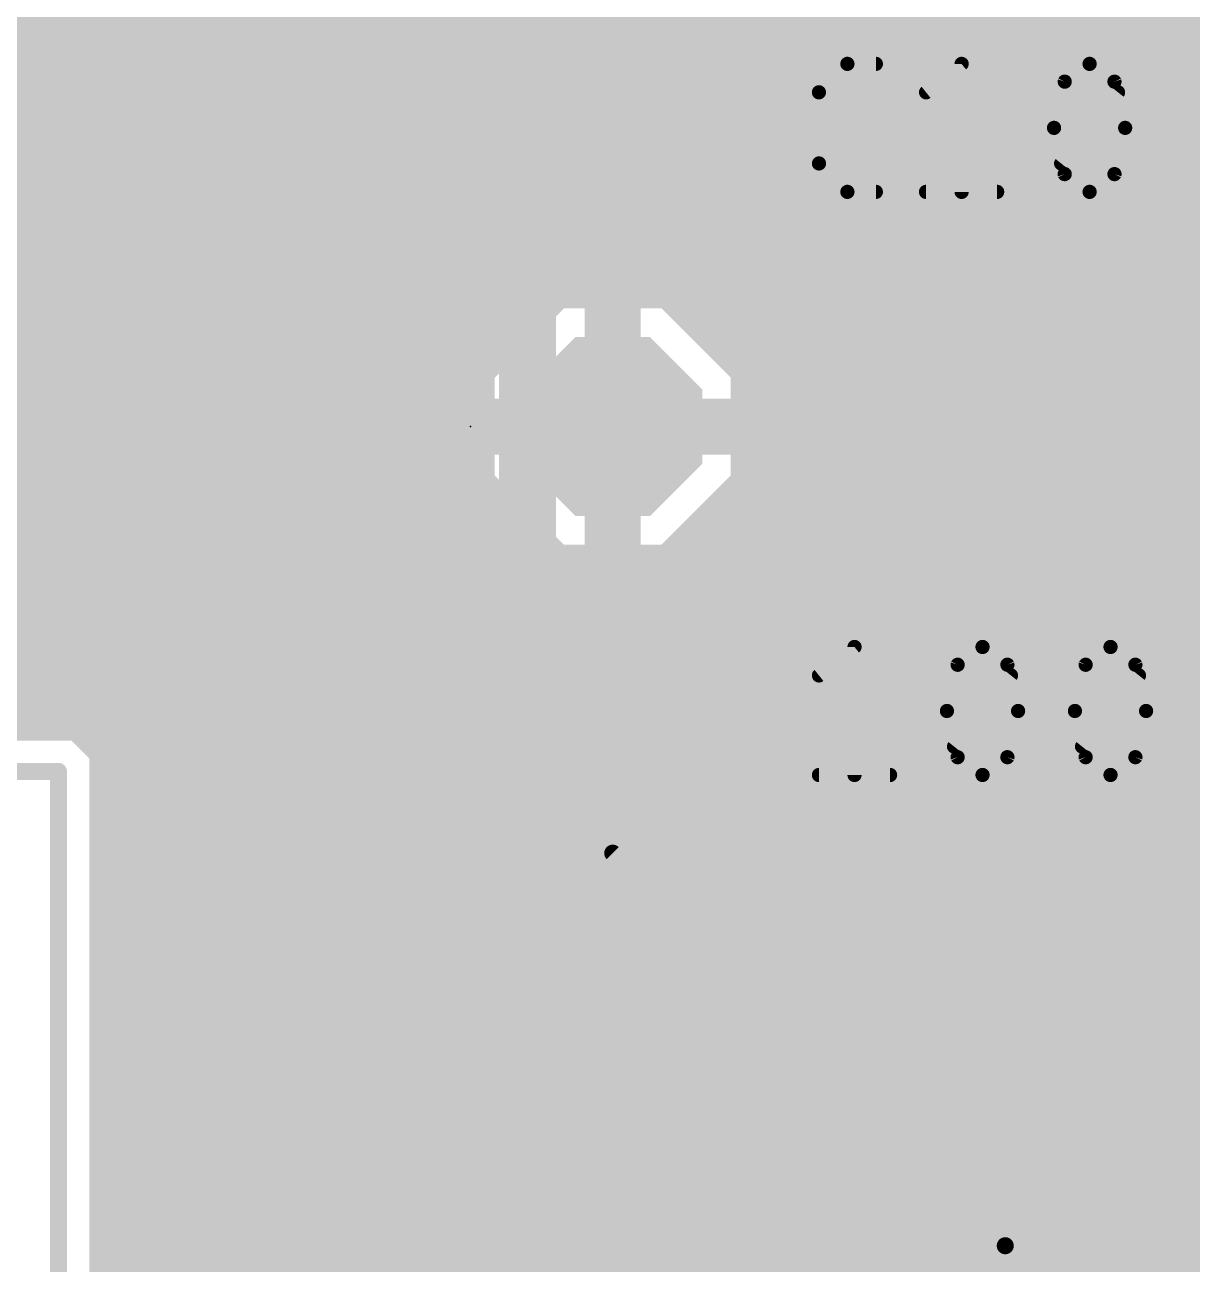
# Model space of a CAD drawing. Extents: x -50 to 50, y 0 to 88.
# Drawn here: x -24.3 to -13.88, y 61.1 to 72.17 of the extents above; entities that cross this region are included whole.
import ezdxf

# ---------------------------------------------------------------- set-up
doc = ezdxf.new("R2010")
doc.units = 0
for name, color, linetype in [('1', 12, 'CONTINUOUS'), ('16', 132, 'CONTINUOUS'), ('17', 110, 'CONTINUOUS'), ('20', 31, 'CONTINUOUS'), ('21', 253, 'CONTINUOUS'), ('23', 53, 'CONTINUOUS'), ('25', 253, 'CONTINUOUS'), ('27', 253, 'CONTINUOUS'), ('51', 253, 'CONTINUOUS')]:
    doc.layers.add(name, color=color, linetype=linetype)

# ---------------------------------------------------------------- blocks, each defined once
blk = doc.blocks.new('RECT')
blk.add_solid([(-0.5, -0.5), (0.5, -0.5), (-0.5, 0.5), (0.5, 0.5)])
blk = doc.blocks.new('ROUNDP')
at = {"const_width": 0.5}
blk.add_lwpolyline([(0, -0.25, 1), (0, 0.25, 1), (0, -0.25)], format="xyb", dxfattribs=at)
blk = doc.blocks.new('OCTAGONP')
at = {"const_width": 0.5}
blk.add_lwpolyline([(-0.25, -0.1036), (-0.25, 0.1036), (-0.1036, 0.25), (0.1036, 0.25), (0.25, 0.1036), (0.25, -0.1036), (0.1036, -0.25), (-0.1036, -0.25), (-0.25, -0.1036), (-0.25, 0.1036)], dxfattribs=at)

msp = doc.modelspace()

# ---------------------------------------------------------------- linework, layer by layer
at = {"layer": '1'}
for points, const_width in [([(-21.59, 78.74), (-21.59, 68.58)], 2), ([(-22.9924, 79.019), (-22.9924, 61.951)], 0.5), ([(-20.1876, 69.2867), (-20.1876, 77.3376)], 0.5), ([(-49.4738, 72), (-22.9924, 72)], 0.5), ([(-20.1876, 72), (-10.6894, 72)], 0.5), ([(-49.4738, 71.5), (-22.9924, 71.5)], 0.5), ([(-20.1876, 71.5), (-10.6894, 71.5)], 0.5), ([(-49.4738, 71), (-22.9924, 71)], 0.5), ([(-20.1876, 71), (-10.6894, 71)], 0.5), ([(-49.4738, 70.5), (-22.9924, 70.5)], 0.5), ([(-20.1876, 70.5), (-10.6894, 70.5)], 0.5), ([(-49.4738, 70), (-22.9924, 70)], 0.5), ([(-20.1876, 70), (-10.6894, 70)], 0.5), ([(-19.5902, 69.8841), (-20.1876, 69.2867)], 0.5), ([(-19.05, 69.8841), (-19.5902, 69.8841)], 0.5), ([(-18.5098, 69.8841), (-19.05, 69.8841)], 0.5), ([(-19.05, 69.8841), (-19.05, 68.58)], 0.5), ([(-19.05, 68.58), (-19.05, 69.8841)], 0.5), ([(-17.7459, 69.1202), (-18.5098, 69.8841)], 0.5), ([(-49.4738, 69.5), (-22.9924, 69.5)], 0.5), ([(-20.1876, 69.5), (-19.9743, 69.5)], 0.5), ([(-19.05, 69.5), (-19.05, 69.5)], 0.5), ([(-18.1257, 69.5), (-10.6894, 69.5)], 0.5), ([(-21.59, 68.58), (-21.59, 62.23)], 2), ([(-17.7459, 68.58), (-17.7459, 69.1202)], 0.5), ([(-49.4738, 69), (-22.9924, 69)], 0.5), ([(-19.05, 69), (-19.05, 69)], 0.5), ([(-17.7459, 69), (-10.6894, 69)], 0.5), ([(-49.4738, 68.5), (-22.9924, 68.5)], 0.5), ([(-19.05, 67.2759), (-19.05, 68.58)], 0.5), ([(-19.05, 68.58), (-19.05, 68.58)], 0.5), ([(-19.05, 68.58), (-19.05, 67.2759)], 0.5), ([(-17.7459, 68.58), (-19.05, 68.58)], 0.5), ([(-19.05, 68.58), (-19.05, 68.58)], 0.5), ([(-19.05, 68.58), (-17.7459, 68.58)], 0.5), ([(-19.05, 68.58), (-19.05, 68.58)], 0.5), ([(-19.05, 68.5), (-19.05, 68.5)], 0.5), ([(-17.7459, 68.0398), (-17.7459, 68.58)], 0.5), ([(-17.7459, 68.5), (-10.6894, 68.5)], 0.5), ([(-18.5098, 67.2759), (-17.7459, 68.0398)], 0.5), ([(-49.4738, 68), (-22.9924, 68)], 0.5), ([(-19.05, 68), (-19.05, 68)], 0.5), ([(-17.7857, 68), (-10.6894, 68)], 0.5), ([(-20.1876, 62.8109), (-20.1876, 67.8733)], 0.5), ([(-20.1876, 67.8733), (-19.5902, 67.2759)], 0.5), ([(-49.4738, 67.5), (-22.9924, 67.5)], 0.5), ([(-20.1876, 67.5), (-19.8143, 67.5)], 0.5), ([(-19.05, 67.5), (-19.05, 67.5)], 0.5), ([(-18.2857, 67.5), (-10.6894, 67.5)], 0.5), ([(-19.5902, 67.2759), (-19.05, 67.2759)], 0.5), ([(-19.05, 67.2759), (-18.5098, 67.2759)], 0.5), ([(-49.4738, 67), (-22.9924, 67)], 0.5), ([(-20.1876, 67), (-10.6894, 67)], 0.5), ([(-49.4738, 66.5), (-22.9924, 66.5)], 0.5), ([(-20.1876, 66.5), (-10.6894, 66.5)], 0.5), ([(-23.782, 66.0262), (-49.4738, 66.0262)], 0.5), ([(-23.4738, 65.718), (-23.782, 66.0262)], 0.5), ([(-23.7558, 66), (-22.9924, 66)], 0.5), ([(-20.1876, 66), (-10.6894, 66)], 0.5), ([(-23.4738, 20.282), (-23.4738, 65.718)], 0.5), ([(-23.4738, 65.5), (-22.9924, 65.5)], 0.5), ([(-20.1876, 65.5), (-10.9164, 65.5)], 0.5), ([(-23.4738, 65), (-22.9924, 65)], 0.5), ([(-20.1876, 65), (-10.8173, 65)], 0.5), ([(-13.4944, 64.6889), (-17.78, 60.4033)], 0.5), ([(-23.4738, 64.5), (-22.9924, 64.5)], 0.5), ([(-20.1876, 64.5), (-13.6833, 64.5)], 0.5), ([(-12.7, 63.5), (-17.78, 58.42)], 2), ([(-23.4738, 64), (-22.9924, 64)], 0.5), ([(-20.1876, 64), (-14.1833, 64)], 0.5), ([(-23.4738, 63.5), (-22.9924, 63.5)], 0.5), ([(-20.1876, 63.5), (-14.6833, 63.5)], 0.5), ([(-23.4738, 63), (-22.9924, 63)], 0.5), ([(-21.59, 62.23), (-17.78, 58.42)], 2), ([(-20.1876, 63), (-15.1833, 63)], 0.5), ([(-17.78, 60.4033), (-20.1876, 62.8109)], 0.5), ([(-23.4738, 62.5), (-22.9924, 62.5)], 0.5), ([(-19.8767, 62.5), (-15.6833, 62.5)], 0.5), ([(-23.4738, 62), (-22.9924, 62)], 0.5), ([(-19.3767, 62), (-16.1833, 62)], 0.5), ([(-22.9924, 61.951), (-22.7789, 61.4356)], 0.5), ([(-23.4738, 61.5), (-22.8056, 61.5)], 0.5), ([(-22.7789, 61.4356), (-19.4524, 58.1091)], 0.5), ([(-18.8767, 61.5), (-16.6833, 61.5)], 0.5), ([(-23.4738, 61), (-22.3433, 61)], 0.5), ([(-18.3767, 61), (-17.1833, 61)], 0.5)]:
    msp.add_lwpolyline(points, dxfattribs=dict(at, const_width=const_width))
for points, const_width in [([(-22.9924, 71.875, 1), (-22.9924, 72.125)], 0.25), ([(-20.1876, 72.125, 1), (-20.1876, 71.875)], 0.25), ([(-22.9924, 71.375, 1), (-22.9924, 71.625)], 0.25), ([(-20.1876, 71.625, 1), (-20.1876, 71.375)], 0.25), ([(-22.9924, 70.875, 1), (-22.9924, 71.125)], 0.25), ([(-20.1876, 71.125, 1), (-20.1876, 70.875)], 0.25), ([(-22.9924, 70.375, 1), (-22.9924, 70.625)], 0.25), ([(-20.1876, 70.625, 1), (-20.1876, 70.375)], 0.25), ([(-22.9924, 69.875, 1), (-22.9924, 70.125)], 0.25), ([(-20.1876, 70.125, 1), (-20.1876, 69.875)], 0.25), ([(-19.5902, 70.0091, 1), (-19.5902, 69.7591)], 0.25), ([(-19.5018, 69.7957, 1), (-19.6786, 69.9725)], 0.25), ([(-19.05, 70.0091, 1), (-19.05, 69.7591)], 0.25), ([(-18.925, 69.8841, 1), (-19.175, 69.8841)], 0.25), ([(-18.925, 69.8841, 1), (-19.175, 69.8841)], 0.25), ([(-19.05, 69.7591, 1), (-19.05, 70.0091)], 0.25), ([(-18.4214, 69.9725, 1), (-18.5982, 69.7957)], 0.25), ([(-18.5098, 69.7591, 1), (-18.5098, 70.0091)], 0.25), ([(-22.9924, 69.375, 1), (-22.9924, 69.625)], 0.25), ([(-20.1876, 69.625, 1), (-20.1876, 69.375)], 0.25), ([(-19.9743, 69.375, 1), (-19.9743, 69.625)], 0.25), ([(-19.05, 69.625, 1), (-19.05, 69.375)], 0.25), ([(-19.05, 69.375, 1), (-19.05, 69.625)], 0.25), ([(-18.1257, 69.625, 1), (-18.1257, 69.375)], 0.25), ([(-21.09, 68.58, 1), (-22.09, 68.58)], 1), ([(-20.276, 69.3751, 1), (-20.0992, 69.1983)], 0.25), ([(-20.3126, 69.2867, 1), (-20.0626, 69.2867)], 0.25), ([(-17.6209, 69.1202, 1), (-17.8709, 69.1202)], 0.25), ([(-17.8343, 69.0318, 1), (-17.6575, 69.2086)], 0.25), ([(-22.9924, 68.875, 1), (-22.9924, 69.125)], 0.25), ([(-19.05, 69.125, 1), (-19.05, 68.875)], 0.25), ([(-19.05, 68.875, 1), (-19.05, 69.125)], 0.25), ([(-17.7459, 69.125, 1), (-17.7459, 68.875)], 0.25), ([(-22.09, 68.58, 1), (-21.09, 68.58)], 1), ([(-22.9924, 68.375, 1), (-22.9924, 68.625)], 0.25), ([(-18.925, 68.58, 1), (-19.175, 68.58)], 0.25), ([(-19.05, 68.705, 1), (-19.05, 68.455)], 0.25), ([(-18.925, 68.58, 1), (-19.175, 68.58)], 0.25), ([(-19.05, 68.705, 1), (-19.05, 68.455)], 0.25), ([(-18.925, 68.58, 1), (-19.175, 68.58)], 0.25), ([(-19.05, 68.705, 1), (-19.05, 68.455)], 0.25), ([(-19.05, 68.705, 1), (-19.05, 68.455)], 0.25), ([(-19.05, 68.625, 1), (-19.05, 68.375)], 0.25), ([(-19.05, 68.455, 1), (-19.05, 68.705)], 0.25), ([(-19.05, 68.455, 1), (-19.05, 68.705)], 0.25), ([(-19.05, 68.375, 1), (-19.05, 68.625)], 0.25), ([(-17.6209, 68.58, 1), (-17.8709, 68.58)], 0.25), ([(-17.7459, 68.625, 1), (-17.7459, 68.375)], 0.25), ([(-17.7459, 68.455, 1), (-17.7459, 68.705)], 0.25), ([(-17.7459, 68.455, 1), (-17.7459, 68.705)], 0.25), ([(-19.175, 68.58, 1), (-18.925, 68.58)], 0.25), ([(-19.175, 68.58, 1), (-18.925, 68.58)], 0.25), ([(-19.175, 68.58, 1), (-18.925, 68.58)], 0.25), ([(-17.8709, 68.58, 1), (-17.6209, 68.58)], 0.25), ([(-17.6575, 67.9514, 1), (-17.8343, 68.1282)], 0.25), ([(-22.9924, 67.875, 1), (-22.9924, 68.125)], 0.25), ([(-19.05, 68.125, 1), (-19.05, 67.875)], 0.25), ([(-19.05, 67.875, 1), (-19.05, 68.125)], 0.25), ([(-17.7857, 68.125, 1), (-17.7857, 67.875)], 0.25), ([(-20.0626, 67.8733, 1), (-20.3126, 67.8733)], 0.25), ([(-20.0992, 67.9617, 1), (-20.276, 67.7849)], 0.25), ([(-17.8709, 68.0398, 1), (-17.6209, 68.0398)], 0.25), ([(-22.9924, 67.375, 1), (-22.9924, 67.625)], 0.25), ([(-20.1876, 67.625, 1), (-20.1876, 67.375)], 0.25), ([(-19.8143, 67.375, 1), (-19.8143, 67.625)], 0.25), ([(-19.05, 67.625, 1), (-19.05, 67.375)], 0.25), ([(-19.05, 67.375, 1), (-19.05, 67.625)], 0.25), ([(-18.2857, 67.625, 1), (-18.2857, 67.375)], 0.25), ([(-19.5902, 67.4009, 1), (-19.5902, 67.1509)], 0.25), ([(-19.05, 67.4009, 1), (-19.05, 67.1509)], 0.25), ([(-19.05, 67.1509, 1), (-19.05, 67.4009)], 0.25), ([(-18.5098, 67.1509, 1), (-18.5098, 67.4009)], 0.25), ([(-19.6786, 67.1875, 1), (-19.5018, 67.3643)], 0.25), ([(-18.5982, 67.3643, 1), (-18.4214, 67.1875)], 0.25), ([(-19.175, 67.2759, 1), (-18.925, 67.2759)], 0.25), ([(-19.175, 67.2759, 1), (-18.925, 67.2759)], 0.25), ([(-22.9924, 66.875, 1), (-22.9924, 67.125)], 0.25), ([(-20.1876, 67.125, 1), (-20.1876, 66.875)], 0.25), ([(-22.9924, 66.375, 1), (-22.9924, 66.625)], 0.25), ([(-20.1876, 66.625, 1), (-20.1876, 66.375)], 0.25), ([(-23.6936, 66.1146, 1), (-23.8704, 65.9378)], 0.25), ([(-23.7558, 66.125, 1), (-23.7558, 65.875)], 0.25), ([(-23.782, 65.9012, 1), (-23.782, 66.1512)], 0.25), ([(-22.9924, 65.875, 1), (-22.9924, 66.125)], 0.25), ([(-20.1876, 66.125, 1), (-20.1876, 65.875)], 0.25), ([(-23.3488, 65.718, 1), (-23.5988, 65.718)], 0.25), ([(-23.5622, 65.6296, 1), (-23.3854, 65.8063)], 0.25), ([(-23.4738, 65.625, 1), (-23.4738, 65.375)], 0.25), ([(-22.9924, 65.375, 1), (-22.9924, 65.625)], 0.25), ([(-20.1876, 65.625, 1), (-20.1876, 65.375)], 0.25), ([(-23.4738, 65.125, 1), (-23.4738, 64.875)], 0.25), ([(-22.9924, 64.875, 1), (-22.9924, 65.125)], 0.25), ([(-20.1876, 65.125, 1), (-20.1876, 64.875)], 0.25), ([(-23.4738, 64.625, 1), (-23.4738, 64.375)], 0.25), ([(-22.9924, 64.375, 1), (-22.9924, 64.625)], 0.25), ([(-20.1876, 64.625, 1), (-20.1876, 64.375)], 0.25), ([(-23.4738, 64.125, 1), (-23.4738, 63.875)], 0.25), ([(-22.9924, 63.875, 1), (-22.9924, 64.125)], 0.25), ([(-20.1876, 64.125, 1), (-20.1876, 63.875)], 0.25), ([(-14.1833, 63.875, 1), (-14.1833, 64.125)], 0.25), ([(-23.4738, 63.625, 1), (-23.4738, 63.375)], 0.25), ([(-22.9924, 63.375, 1), (-22.9924, 63.625)], 0.25), ([(-20.1876, 63.625, 1), (-20.1876, 63.375)], 0.25), ([(-14.6833, 63.375, 1), (-14.6833, 63.625)], 0.25), ([(-23.4738, 63.125, 1), (-23.4738, 62.875)], 0.25), ([(-22.9924, 62.875, 1), (-22.9924, 63.125)], 0.25), ([(-21.2364, 62.5836, 1), (-21.9436, 61.8764)], 1), ([(-20.1876, 63.125, 1), (-20.1876, 62.875)], 0.25), ([(-15.1833, 62.875, 1), (-15.1833, 63.125)], 0.25), ([(-20.0992, 62.8993, 1), (-20.276, 62.7225)], 0.25), ([(-20.3126, 62.8109, 1), (-20.0626, 62.8109)], 0.25), ([(-23.4738, 62.625, 1), (-23.4738, 62.375)], 0.25), ([(-22.9924, 62.375, 1), (-22.9924, 62.625)], 0.25), ([(-22.09, 62.23, 1), (-21.09, 62.23)], 1), ([(-19.8767, 62.625, 1), (-19.8767, 62.375)], 0.25), ([(-15.6833, 62.375, 1), (-15.6833, 62.625)], 0.25), ([(-23.4738, 62.125, 1), (-23.4738, 61.875)], 0.25), ([(-22.9924, 61.875, 1), (-22.9924, 62.125)], 0.25), ([(-19.3767, 62.125, 1), (-19.3767, 61.875)], 0.25), ([(-16.1833, 61.875, 1), (-16.1833, 62.125)], 0.25), ([(-22.8769, 61.9989, 1), (-23.1079, 61.9032)], 0.25), ([(-23.1174, 61.951, 1), (-22.8674, 61.951)], 0.25), ([(-23.4738, 61.625, 1), (-23.4738, 61.375)], 0.25), ([(-22.6905, 61.524, 1), (-22.8673, 61.3472)], 0.25), ([(-22.8056, 61.375, 1), (-22.8056, 61.625)], 0.25), ([(-18.8767, 61.625, 1), (-18.8767, 61.375)], 0.25), ([(-16.6833, 61.375, 1), (-16.6833, 61.625)], 0.25), ([(-22.8944, 61.3878, 1), (-22.6634, 61.4834)], 0.25), ([(-23.4738, 61.125, 1), (-23.4738, 60.875)], 0.25), ([(-22.3433, 60.875, 1), (-22.3433, 61.125)], 0.25), ([(-18.3767, 61.125, 1), (-18.3767, 60.875)], 0.25), ([(-17.1833, 60.875, 1), (-17.1833, 61.125)], 0.25)]:
    msp.add_lwpolyline(points, format="xyb", dxfattribs=dict(at, const_width=const_width))
at = {"layer": '16'}
for points, const_width in [([(-49.4738, 72), (-8.9736, 72)], 0.5), ([(-49.4738, 71.5), (-8.4736, 71.5)], 0.5), ([(-49.4738, 71), (-7.9736, 71)], 0.5), ([(-49.4738, 70.5), (-7.4736, 70.5)], 0.5), ([(-49.4738, 70), (-6.9736, 70)], 0.5), ([(-19.5902, 69.8841), (-20.3541, 69.1202)], 0.5), ([(-19.05, 69.8841), (-19.5902, 69.8841)], 0.5), ([(-19.05, 69.8841), (-19.05, 68.58)], 0.5), ([(-19.05, 68.58), (-19.05, 69.8841)], 0.5), ([(-18.5098, 69.8841), (-19.05, 69.8841)], 0.5), ([(-17.7459, 69.1202), (-18.5098, 69.8841)], 0.5), ([(-21.8292, 69.7825), (-22.2712, 69.5994)], 0.5), ([(-21.3508, 69.7825), (-21.8292, 69.7825)], 0.5), ([(-20.9088, 69.5994), (-21.3508, 69.7825)], 0.5), ([(-22.2712, 69.5994), (-22.6094, 69.2612)], 0.5), ([(-20.5706, 69.2612), (-20.9088, 69.5994)], 0.5), ([(-49.4738, 69.5), (-22.3706, 69.5)], 0.5), ([(-20.8094, 69.5), (-19.9743, 69.5)], 0.5), ([(-19.05, 69.5), (-19.05, 69.5)], 0.5), ([(-18.1257, 69.5), (-9.6706, 69.5)], 0.5), ([(-22.6094, 69.2612), (-22.7925, 68.8192)], 0.5), ([(-20.3875, 68.8192), (-20.5706, 69.2612)], 0.5), ([(-20.3541, 69.1202), (-20.3541, 68.58)], 0.5), ([(-17.7459, 68.58), (-17.7459, 69.1202)], 0.5), ([(-49.4738, 69), (-22.7176, 69)], 0.5), ([(-20.4624, 69), (-20.3541, 69)], 0.5), ([(-19.05, 69), (-19.05, 69)], 0.5), ([(-17.7459, 69), (-10.0176, 69)], 0.5), ([(-22.7925, 68.8192), (-22.7925, 68.3408)], 0.5), ([(-20.3875, 68.3408), (-20.3875, 68.8192)], 0.5), ([(-49.4738, 68.5), (-22.7925, 68.5)], 0.5), ([(-20.3875, 68.5), (-20.3541, 68.5)], 0.5), ([(-20.3541, 68.58), (-19.05, 68.58)], 0.5), ([(-19.05, 68.58), (-20.3541, 68.58)], 0.5), ([(-20.3541, 68.58), (-20.3541, 68.0398)], 0.5), ([(-19.05, 68.58), (-19.05, 68.58)], 0.5), ([(-19.05, 68.58), (-19.05, 68.58)], 0.5), ([(-19.05, 67.2759), (-19.05, 68.58)], 0.5), ([(-19.05, 68.58), (-19.05, 68.58)], 0.5), ([(-19.05, 68.58), (-19.05, 67.2759)], 0.5), ([(-17.7459, 68.58), (-19.05, 68.58)], 0.5), ([(-19.05, 68.58), (-19.05, 68.58)], 0.5), ([(-19.05, 68.58), (-17.7459, 68.58)], 0.5), ([(-19.05, 68.5), (-19.05, 68.5)], 0.5), ([(-17.7459, 68.0398), (-17.7459, 68.58)], 0.5), ([(-17.7459, 68.5), (-10.0925, 68.5)], 0.5), ([(-19.05, 64.77), (-19.05, 68.58)], 0.1524), ([(-22.7925, 68.3408), (-22.6094, 67.8988)], 0.5), ([(-20.5706, 67.8988), (-20.3875, 68.3408)], 0.5), ([(-20.3541, 68.0398), (-19.5902, 67.2759)], 0.5), ([(-18.5098, 67.2759), (-17.7459, 68.0398)], 0.5), ([(-49.4738, 68), (-22.6513, 68)], 0.5), ([(-20.5287, 68), (-20.3143, 68)], 0.5), ([(-19.05, 68), (-19.05, 68)], 0.5), ([(-17.7857, 68), (-9.9513, 68)], 0.5), ([(-22.6094, 67.8988), (-22.2712, 67.5606)], 0.5), ([(-20.9088, 67.5606), (-20.5706, 67.8988)], 0.5), ([(-49.4738, 67.5), (-22.1249, 67.5)], 0.5), ([(-22.2712, 67.5606), (-21.8292, 67.3775)], 0.5), ([(-21.3508, 67.3775), (-20.9088, 67.5606)], 0.5), ([(-21.0551, 67.5), (-19.8143, 67.5)], 0.5), ([(-19.05, 67.5), (-19.05, 67.5)], 0.5), ([(-18.2857, 67.5), (-9.4249, 67.5)], 0.5), ([(-21.8292, 67.3775), (-21.3508, 67.3775)], 0.5), ([(-19.5902, 67.2759), (-19.05, 67.2759)], 0.5), ([(-19.05, 67.2759), (-18.5098, 67.2759)], 0.5), ([(-15.5448, 61.2648), (-9.4488, 67.3608)], 0.1524), ([(-49.4738, 67), (-9.9133, 67)], 0.5), ([(-49.4738, 66.5), (-10.2174, 66.5)], 0.5), ([(-23.782, 66.0262), (-49.4738, 66.0262)], 0.5), ([(-23.4738, 65.718), (-23.782, 66.0262)], 0.5), ([(-23.7558, 66), (-10.5568, 66)], 0.5), ([(-23.4738, 21.0942), (-23.4738, 65.718)], 0.5), ([(-23.4738, 65.5), (-10.9164, 65.5)], 0.5), ([(-23.4738, 65), (-10.8173, 65)], 0.5), ([(-23.4738, 64.5), (-10.008, 64.5)], 0.5), ([(-15.5448, 61.2648), (-19.05, 64.77)], 0.1524), ([(-23.4738, 64), (-9.508, 64)], 0.5), ([(-23.4738, 63.5), (-9.008, 63.5)], 0.5), ([(-23.4738, 63), (-8.508, 63)], 0.5), ([(-23.4738, 62.5), (-8.008, 62.5)], 0.5), ([(-23.4738, 62), (-7.508, 62)], 0.5), ([(-23.4738, 61.5), (-7.008, 61.5)], 0.5), ([(-12.7, 58.42), (-15.5448, 61.2648)], 0.1524), ([(-23.4738, 61), (-6.508, 61)], 0.5)]:
    msp.add_lwpolyline(points, dxfattribs=dict(at, const_width=const_width))
for points, const_width in [([(-19.5902, 70.0091, 1), (-19.5902, 69.7591)], 0.25), ([(-19.5018, 69.7957, 1), (-19.6786, 69.9725)], 0.25), ([(-18.925, 69.8841, 1), (-19.175, 69.8841)], 0.25), ([(-18.925, 69.8841, 1), (-19.175, 69.8841)], 0.25), ([(-19.05, 70.0091, 1), (-19.05, 69.7591)], 0.25), ([(-19.05, 69.7591, 1), (-19.05, 70.0091)], 0.25), ([(-18.4214, 69.9725, 1), (-18.5982, 69.7957)], 0.25), ([(-18.5098, 69.7591, 1), (-18.5098, 70.0091)], 0.25), ([(-21.8292, 69.9075, 1), (-21.8292, 69.6575)], 0.25), ([(-21.7814, 69.667, 1), (-21.877, 69.898)], 0.25), ([(-21.303, 69.898, 1), (-21.3986, 69.667)], 0.25), ([(-21.3508, 69.6575, 1), (-21.3508, 69.9075)], 0.25), ([(-22.319, 69.7149, 1), (-22.2233, 69.4839)], 0.25), ([(-22.1828, 69.511, 1), (-22.3595, 69.6878)], 0.25), ([(-20.8204, 69.6878, 1), (-20.9972, 69.511)], 0.25), ([(-20.9567, 69.4839, 1), (-20.861, 69.7149)], 0.25), ([(-22.3706, 69.375, 1), (-22.3706, 69.625)], 0.25), ([(-20.8094, 69.625, 1), (-20.8094, 69.375)], 0.25), ([(-19.9743, 69.375, 1), (-19.9743, 69.625)], 0.25), ([(-19.05, 69.625, 1), (-19.05, 69.375)], 0.25), ([(-19.05, 69.375, 1), (-19.05, 69.625)], 0.25), ([(-18.1257, 69.625, 1), (-18.1257, 69.375)], 0.25), ([(-22.4939, 69.2133, 1), (-22.7249, 69.309)], 0.25), ([(-20.4551, 69.309, 1), (-20.6861, 69.2133)], 0.25), ([(-22.6978, 69.3495, 1), (-22.521, 69.1728)], 0.25), ([(-20.659, 69.1728, 1), (-20.4822, 69.3495)], 0.25), ([(-20.2291, 69.1202, 1), (-20.4791, 69.1202)], 0.25), ([(-20.4425, 69.2086, 1), (-20.2657, 69.0318)], 0.25), ([(-17.6209, 69.1202, 1), (-17.8709, 69.1202)], 0.25), ([(-17.8343, 69.0318, 1), (-17.6575, 69.2086)], 0.25), ([(-22.7176, 68.875, 1), (-22.7176, 69.125)], 0.25), ([(-20.4624, 69.125, 1), (-20.4624, 68.875)], 0.25), ([(-20.3541, 68.875, 1), (-20.3541, 69.125)], 0.25), ([(-19.05, 69.125, 1), (-19.05, 68.875)], 0.25), ([(-19.05, 68.875, 1), (-19.05, 69.125)], 0.25), ([(-17.7459, 69.125, 1), (-17.7459, 68.875)], 0.25), ([(-22.6675, 68.8192, 1), (-22.9175, 68.8192)], 0.25), ([(-20.2625, 68.8192, 1), (-20.5125, 68.8192)], 0.25), ([(-22.908, 68.867, 1), (-22.677, 68.7714)], 0.25), ([(-20.503, 68.7714, 1), (-20.272, 68.867)], 0.25), ([(-22.7925, 68.375, 1), (-22.7925, 68.625)], 0.25), ([(-20.3875, 68.625, 1), (-20.3875, 68.375)], 0.25), ([(-20.3541, 68.705, 1), (-20.3541, 68.455)], 0.25), ([(-20.3541, 68.705, 1), (-20.3541, 68.455)], 0.25), ([(-20.2291, 68.58, 1), (-20.4791, 68.58)], 0.25), ([(-20.3541, 68.375, 1), (-20.3541, 68.625)], 0.25), ([(-19.05, 68.705, 1), (-19.05, 68.455)], 0.25), ([(-18.925, 68.58, 1), (-19.175, 68.58)], 0.25), ([(-18.925, 68.58, 1), (-19.175, 68.58)], 0.25), ([(-19.05, 68.705, 1), (-19.05, 68.455)], 0.25), ([(-18.925, 68.58, 1), (-19.175, 68.58)], 0.25), ([(-19.05, 68.705, 1), (-19.05, 68.455)], 0.25), ([(-18.925, 68.58, 1), (-19.175, 68.58)], 0.25), ([(-19.05, 68.705, 1), (-19.05, 68.455)], 0.25), ([(-19.05, 68.625, 1), (-19.05, 68.375)], 0.25), ([(-19.05, 68.455, 1), (-19.05, 68.705)], 0.25), ([(-19.05, 68.455, 1), (-19.05, 68.705)], 0.25), ([(-19.05, 68.455, 1), (-19.05, 68.705)], 0.25), ([(-19.05, 68.455, 1), (-19.05, 68.705)], 0.25), ([(-19.05, 68.375, 1), (-19.05, 68.625)], 0.25), ([(-17.6209, 68.58, 1), (-17.8709, 68.58)], 0.25), ([(-17.7459, 68.625, 1), (-17.7459, 68.375)], 0.25), ([(-17.7459, 68.455, 1), (-17.7459, 68.705)], 0.25), ([(-17.7459, 68.455, 1), (-17.7459, 68.705)], 0.25), ([(-20.4791, 68.58, 1), (-20.2291, 68.58)], 0.25), ([(-19.175, 68.58, 1), (-18.925, 68.58)], 0.25), ([(-19.175, 68.58, 1), (-18.925, 68.58)], 0.25), ([(-19.175, 68.58, 1), (-18.925, 68.58)], 0.25), ([(-19.175, 68.58, 1), (-18.925, 68.58)], 0.25), ([(-19.0119, 68.58, 1), (-19.0881, 68.58)], 0.0762), ([(-17.8709, 68.58, 1), (-17.6209, 68.58)], 0.25), ([(-22.677, 68.3886, 1), (-22.908, 68.293)], 0.25), ([(-20.272, 68.293, 1), (-20.503, 68.3886)], 0.25), ([(-22.9175, 68.3408, 1), (-22.6675, 68.3408)], 0.25), ([(-20.5125, 68.3408, 1), (-20.2625, 68.3408)], 0.25), ([(-20.2657, 68.1282, 1), (-20.4425, 67.9514)], 0.25), ([(-17.6575, 67.9514, 1), (-17.8343, 68.1282)], 0.25), ([(-22.6513, 67.875, 1), (-22.6513, 68.125)], 0.25), ([(-20.5287, 68.125, 1), (-20.5287, 67.875)], 0.25), ([(-20.3143, 67.875, 1), (-20.3143, 68.125)], 0.25), ([(-19.05, 68.125, 1), (-19.05, 67.875)], 0.25), ([(-19.05, 67.875, 1), (-19.05, 68.125)], 0.25), ([(-17.7857, 68.125, 1), (-17.7857, 67.875)], 0.25), ([(-22.521, 67.9872, 1), (-22.6978, 67.8104)], 0.25), ([(-22.7249, 67.851, 1), (-22.4939, 67.9467)], 0.25), ([(-20.6861, 67.9467, 1), (-20.4551, 67.851)], 0.25), ([(-20.4822, 67.8104, 1), (-20.659, 67.9872)], 0.25), ([(-20.4791, 68.0398, 1), (-20.2291, 68.0398)], 0.25), ([(-17.8709, 68.0398, 1), (-17.6209, 68.0398)], 0.25), ([(-22.2233, 67.6761, 1), (-22.319, 67.4451)], 0.25), ([(-22.3595, 67.4722, 1), (-22.1828, 67.649)], 0.25), ([(-22.1249, 67.375, 1), (-22.1249, 67.625)], 0.25), ([(-21.0551, 67.625, 1), (-21.0551, 67.375)], 0.25), ([(-20.9972, 67.649, 1), (-20.8204, 67.4722)], 0.25), ([(-20.861, 67.4451, 1), (-20.9567, 67.6761)], 0.25), ([(-19.8143, 67.375, 1), (-19.8143, 67.625)], 0.25), ([(-19.05, 67.625, 1), (-19.05, 67.375)], 0.25), ([(-19.05, 67.375, 1), (-19.05, 67.625)], 0.25), ([(-18.2857, 67.625, 1), (-18.2857, 67.375)], 0.25), ([(-21.8292, 67.5025, 1), (-21.8292, 67.2525)], 0.25), ([(-21.3508, 67.2525, 1), (-21.3508, 67.5025)], 0.25), ([(-21.877, 67.262, 1), (-21.7814, 67.493)], 0.25), ([(-21.3986, 67.493, 1), (-21.303, 67.262)], 0.25), ([(-19.5902, 67.4009, 1), (-19.5902, 67.1509)], 0.25), ([(-19.05, 67.4009, 1), (-19.05, 67.1509)], 0.25), ([(-19.05, 67.1509, 1), (-19.05, 67.4009)], 0.25), ([(-18.5098, 67.1509, 1), (-18.5098, 67.4009)], 0.25), ([(-19.6786, 67.1875, 1), (-19.5018, 67.3643)], 0.25), ([(-18.5982, 67.3643, 1), (-18.4214, 67.1875)], 0.25), ([(-19.175, 67.2759, 1), (-18.925, 67.2759)], 0.25), ([(-19.175, 67.2759, 1), (-18.925, 67.2759)], 0.25), ([(-23.6936, 66.1146, 1), (-23.8704, 65.9378)], 0.25), ([(-23.7558, 66.125, 1), (-23.7558, 65.875)], 0.25), ([(-23.782, 65.9012, 1), (-23.782, 66.1512)], 0.25), ([(-23.3488, 65.718, 1), (-23.5988, 65.718)], 0.25), ([(-23.5622, 65.6296, 1), (-23.3854, 65.8063)], 0.25), ([(-23.4738, 65.625, 1), (-23.4738, 65.375)], 0.25), ([(-23.4738, 65.125, 1), (-23.4738, 64.875)], 0.25), ([(-23.4738, 64.625, 1), (-23.4738, 64.375)], 0.25), ([(-19.0881, 64.77, 1), (-19.0119, 64.77)], 0.0762), ([(-19.0231, 64.7969, 1), (-19.0769, 64.7431)], 0.0762), ([(-23.4738, 64.125, 1), (-23.4738, 63.875)], 0.25), ([(-23.4738, 63.625, 1), (-23.4738, 63.375)], 0.25), ([(-23.4738, 63.125, 1), (-23.4738, 62.875)], 0.25), ([(-23.4738, 62.625, 1), (-23.4738, 62.375)], 0.25), ([(-23.4738, 62.125, 1), (-23.4738, 61.875)], 0.25), ([(-23.4738, 61.625, 1), (-23.4738, 61.375)], 0.25), ([(-15.5179, 61.2917, 1), (-15.5717, 61.2379)], 0.0762), ([(-15.5717, 61.2917, 1), (-15.5179, 61.2379)], 0.0762), ([(-15.5717, 61.2379, 1), (-15.5179, 61.2917)], 0.0762), ([(-23.4738, 61.125, 1), (-23.4738, 60.875)], 0.25)]:
    msp.add_lwpolyline(points, format="xyb", dxfattribs=dict(at, const_width=const_width))
at = {"layer": '20', "const_width": 0.1524}
for points in [[(-50, 65.5), (-24, 65.5)], [(-24, 65.5), (-24, 20.5)]]:
    msp.add_lwpolyline(points, dxfattribs=at)
at = {"layer": '20', "const_width": 0.0762}
for points in [[(-23.9619, 65.5, 1), (-24.0381, 65.5)], [(-24, 65.4619, 1), (-24, 65.5381)]]:
    msp.add_lwpolyline(points, format="xyb", dxfattribs=at)
at = {"layer": '21'}
for points, const_width in [([(-20.32, 65.151, 1), (-20.32, 72.009, 1), (-20.32, 65.151)], 0.1524), ([(-22.9489, 68.961, 1), (-23.0251, 68.961)], 0.0762), ([(-23.368, 68.6181, 1), (-23.368, 68.5419)], 0.0762), ([(-22.606, 68.5419, 1), (-22.606, 68.6181)], 0.0762), ([(-23.0251, 68.199, 1), (-22.9489, 68.199)], 0.0762), ([(-15.24, 53.34, 1), (-15.24, 63.5, 1), (-15.24, 53.34)], 0.1524)]:
    msp.add_lwpolyline(points, format="xyb", dxfattribs=dict(at, const_width=const_width))
at = {"layer": '21', "const_width": 0.1524}
for points in [[(-22.987, 68.199), (-22.987, 68.961)], [(-23.368, 68.58), (-22.606, 68.58)]]:
    msp.add_lwpolyline(points, dxfattribs=at)
at = {"layer": '23'}
msp.add_point((-20.32, 68.58), dxfattribs=at)
at = {"layer": '25'}
for points, const_width in [([(-16.9545, 71.8185, 0.4142), (-17.2085, 71.5645)], 0.127), ([(-16.9545, 71.8503, 1), (-16.9545, 71.7867)], 0.0635), ([(-16.9545, 71.7867, 1), (-16.9545, 71.8503)], 0.0635), ([(-16.7005, 71.7867, 1), (-16.7005, 71.8503)], 0.0635), ([(-15.903, 71.8185, 1), (-15.9665, 71.8185)], 0.0635), ([(-15.9149, 71.7937, 1), (-15.9546, 71.8433)], 0.0635), ([(-14.7918, 71.8185, 0.3205), (-15.014, 71.6598)], 0.127), ([(-14.7918, 71.8503, 1), (-14.7918, 71.7867)], 0.0635), ([(-14.5695, 71.6598, 0.3205), (-14.7918, 71.8185)], 0.127), ([(-14.7918, 71.7867, 1), (-14.7918, 71.8503)], 0.0635), ([(-15.014, 71.6598, 0.1139), (-15.1093, 71.247)], 0.127), ([(-14.9855, 71.6458, 1), (-15.0426, 71.6737)], 0.0635), ([(-14.541, 71.6737, 1), (-14.5981, 71.6458)], 0.0635), ([(-14.4743, 71.247, 0.1139), (-14.5695, 71.6598)], 0.127), ([(-17.1768, 71.5645, 1), (-17.2402, 71.5645)], 0.0635), ([(-16.2721, 71.5893, 1), (-16.2324, 71.5397)], 0.0635), ([(-15.044, 71.67, 1), (-14.984, 71.6495)], 0.0635), ([(-14.5995, 71.6495, 1), (-14.5395, 71.67)], 0.0635), ([(-14.513, 71.5447, 1), (-14.5626, 71.5843)], 0.0635), ([(-17.2402, 71.5645, 1), (-17.1768, 71.5645)], 0.0635), ([(-15.1093, 71.247, 0.1139), (-15.014, 70.8342)], 0.127), ([(-15.0775, 71.247, 1), (-15.141, 71.247)], 0.0635), ([(-15.141, 71.247, 1), (-15.0775, 71.247)], 0.0635), ([(-14.5695, 70.8342, 0.1139), (-14.4743, 71.247)], 0.127), ([(-14.4425, 71.247, 1), (-14.506, 71.247)], 0.0635), ([(-14.506, 71.247, 1), (-14.4425, 71.247)], 0.0635), ([(-17.2085, 70.9295, 0.4142), (-16.9545, 70.6755)], 0.127), ([(-17.1768, 70.9295, 1), (-17.2402, 70.9295)], 0.0635), ([(-17.2402, 70.9295, 1), (-17.1768, 70.9295)], 0.0635), ([(-15.0706, 70.9493, 1), (-15.021, 70.9097)], 0.0635), ([(-15.014, 70.8342, 0.3205), (-14.7918, 70.6755)], 0.127), ([(-14.984, 70.8445, 1), (-15.044, 70.824)], 0.0635), ([(-15.0426, 70.8203, 1), (-14.9855, 70.8482)], 0.0635), ([(-14.7918, 70.6755, 0.3205), (-14.5695, 70.8342)], 0.127), ([(-14.5981, 70.8482, 1), (-14.541, 70.8203)], 0.0635), ([(-14.5395, 70.824, 1), (-14.5995, 70.8445)], 0.0635), ([(-16.9545, 70.7073, 1), (-16.9545, 70.6437)], 0.0635), ([(-16.9545, 70.6437, 1), (-16.9545, 70.7073)], 0.0635), ([(-16.7005, 70.6437, 1), (-16.7005, 70.7073)], 0.0635), ([(-16.2523, 70.7073, 1), (-16.2523, 70.6437)], 0.0635), ([(-15.6173, 70.6437, 1), (-15.6173, 70.7073)], 0.0635), ([(-14.7918, 70.7073, 1), (-14.7918, 70.6437)], 0.0635), ([(-14.7918, 70.6437, 1), (-14.7918, 70.7073)], 0.0635), ([(-15.9665, 70.6755, 1), (-15.903, 70.6755)], 0.0635)]:
    msp.add_lwpolyline(points, format="xyb", dxfattribs=dict(at, const_width=const_width))
at = {"layer": '25', "const_width": 0.127}
for points in [[(-16.9545, 71.8185), (-16.7005, 71.8185)], [(-16.2523, 71.5645), (-15.9348, 71.8185)], [(-15.9348, 71.8185), (-15.9348, 70.6755)], [(-17.2085, 70.9295), (-17.2085, 71.5645)], [(-15.0458, 70.9295), (-14.5378, 71.5645)], [(-16.7005, 70.6755), (-16.9545, 70.6755)], [(-16.2523, 70.6755), (-15.6173, 70.6755)]]:
    msp.add_lwpolyline(points, dxfattribs=at)
at = {"layer": '27', "const_width": 0.127}
for points in [[(-17.2085, 66.3575), (-16.891, 66.6115)], [(-16.891, 66.6115), (-16.891, 65.4685)], [(-16.002, 65.7225), (-15.494, 66.3575)], [(-14.859, 65.7225), (-14.351, 66.3575)], [(-17.2085, 65.4685), (-16.5735, 65.4685)]]:
    msp.add_lwpolyline(points, dxfattribs=at)
at = {"layer": '27'}
for points, const_width in [([(-16.8593, 66.6115, 1), (-16.9228, 66.6115)], 0.0635), ([(-16.8712, 66.5867, 1), (-16.9108, 66.6363)], 0.0635), ([(-15.748, 66.6115, 0.3205), (-15.9703, 66.4528)], 0.127), ([(-15.5258, 66.4528, 0.3205), (-15.748, 66.6115)], 0.127), ([(-15.748, 66.6433, 1), (-15.748, 66.5798)], 0.0635), ([(-15.748, 66.5798, 1), (-15.748, 66.6433)], 0.0635), ([(-14.605, 66.6115, 0.3205), (-14.8273, 66.4528)], 0.127), ([(-14.3828, 66.4528, 0.3205), (-14.605, 66.6115)], 0.127), ([(-14.605, 66.6433, 1), (-14.605, 66.5798)], 0.0635), ([(-14.605, 66.5798, 1), (-14.605, 66.6433)], 0.0635), ([(-17.2283, 66.3823, 1), (-17.1887, 66.3327)], 0.0635), ([(-15.9703, 66.4528, 0.1139), (-16.0655, 66.04)], 0.127), ([(-16.0003, 66.463, 1), (-15.9402, 66.4425)], 0.0635), ([(-15.9417, 66.4388, 1), (-15.9988, 66.4667)], 0.0635), ([(-15.4305, 66.04, 0.1139), (-15.5258, 66.4528)], 0.127), ([(-15.4972, 66.4667, 1), (-15.5543, 66.4388)], 0.0635), ([(-15.5558, 66.4425, 1), (-15.4957, 66.463)], 0.0635), ([(-15.4692, 66.3377, 1), (-15.5188, 66.3773)], 0.0635), ([(-14.8273, 66.4528, 0.1139), (-14.9225, 66.04)], 0.127), ([(-14.8573, 66.463, 1), (-14.7972, 66.4425)], 0.0635), ([(-14.7987, 66.4388, 1), (-14.8558, 66.4667)], 0.0635), ([(-14.2875, 66.04, 0.1139), (-14.3828, 66.4528)], 0.127), ([(-14.3542, 66.4667, 1), (-14.4113, 66.4388)], 0.0635), ([(-14.4128, 66.4425, 1), (-14.3527, 66.463)], 0.0635), ([(-14.3262, 66.3377, 1), (-14.3758, 66.3773)], 0.0635), ([(-16.0655, 66.04, 0.1139), (-15.9703, 65.6273)], 0.127), ([(-16.0338, 66.04, 1), (-16.0972, 66.04)], 0.0635), ([(-15.5258, 65.6273, 0.1139), (-15.4305, 66.04)], 0.127), ([(-15.3988, 66.04, 1), (-15.4622, 66.04)], 0.0635), ([(-14.8908, 66.04, 1), (-14.9543, 66.04)], 0.0635), ([(-14.9225, 66.04, 0.1139), (-14.8273, 65.6273)], 0.127), ([(-14.3828, 65.6273, 0.1139), (-14.2875, 66.04)], 0.127), ([(-14.2558, 66.04, 1), (-14.3193, 66.04)], 0.0635), ([(-16.0972, 66.04, 1), (-16.0338, 66.04)], 0.0635), ([(-15.4622, 66.04, 1), (-15.3988, 66.04)], 0.0635), ([(-14.9543, 66.04, 1), (-14.8908, 66.04)], 0.0635), ([(-14.3193, 66.04, 1), (-14.2558, 66.04)], 0.0635), ([(-16.0268, 65.7423, 1), (-15.9772, 65.7027)], 0.0635), ([(-14.8838, 65.7423, 1), (-14.8342, 65.7027)], 0.0635), ([(-15.9703, 65.6273, 0.3205), (-15.748, 65.4685)], 0.127), ([(-15.9402, 65.6375, 1), (-16.0003, 65.617)], 0.0635), ([(-15.9988, 65.6133, 1), (-15.9417, 65.6412)], 0.0635), ([(-15.748, 65.4685, 0.3205), (-15.5258, 65.6273)], 0.127), ([(-15.5543, 65.6412, 1), (-15.4972, 65.6133)], 0.0635), ([(-15.4957, 65.617, 1), (-15.5558, 65.6375)], 0.0635), ([(-14.8273, 65.6273, 0.3205), (-14.605, 65.4685)], 0.127), ([(-14.7972, 65.6375, 1), (-14.8573, 65.617)], 0.0635), ([(-14.8558, 65.6133, 1), (-14.7987, 65.6412)], 0.0635), ([(-14.605, 65.4685, 0.3205), (-14.3828, 65.6273)], 0.127), ([(-14.4113, 65.6412, 1), (-14.3542, 65.6133)], 0.0635), ([(-14.3527, 65.617, 1), (-14.4128, 65.6375)], 0.0635), ([(-17.2085, 65.5003, 1), (-17.2085, 65.4368)], 0.0635), ([(-16.5735, 65.4368, 1), (-16.5735, 65.5003)], 0.0635), ([(-15.748, 65.5003, 1), (-15.748, 65.4368)], 0.0635), ([(-15.748, 65.4368, 1), (-15.748, 65.5003)], 0.0635), ([(-14.605, 65.5003, 1), (-14.605, 65.4368)], 0.0635), ([(-14.605, 65.4368, 1), (-14.605, 65.5003)], 0.0635), ([(-16.9228, 65.4685, 1), (-16.8593, 65.4685)], 0.0635)]:
    msp.add_lwpolyline(points, format="xyb", dxfattribs=dict(at, const_width=const_width))
at = {"layer": '51', "const_width": 0.1524}
for points in [[(-20.574, 69.85), (-21.082, 69.85)], [(-21.082, 69.85), (-21.082, 68.58)], [(-20.574, 67.31), (-20.574, 69.85)], [(-21.971, 68.58), (-21.082, 68.58)], [(-21.082, 68.58), (-21.082, 67.31)], [(-19.685, 68.58), (-18.669, 68.58)], [(-21.082, 67.31), (-20.574, 67.31)]]:
    msp.add_lwpolyline(points, dxfattribs=at)
at = {"layer": '51', "const_width": 0.0762}
for points in [[(-21.082, 69.8881, 1), (-21.082, 69.8119)], [(-21.0439, 69.85, 1), (-21.1201, 69.85)], [(-20.5359, 69.85, 1), (-20.6121, 69.85)], [(-20.574, 69.8119, 1), (-20.574, 69.8881)], [(-21.971, 68.6181, 1), (-21.971, 68.5419)], [(-21.0439, 68.58, 1), (-21.1201, 68.58)], [(-21.082, 68.5419, 1), (-21.082, 68.6181)], [(-19.685, 68.6181, 1), (-19.685, 68.5419)], [(-18.669, 68.5419, 1), (-18.669, 68.6181)], [(-21.1201, 68.58, 1), (-21.0439, 68.58)], [(-21.082, 67.3481, 1), (-21.082, 67.2719)], [(-21.1201, 67.31, 1), (-21.0439, 67.31)], [(-20.6121, 67.31, 1), (-20.5359, 67.31)], [(-20.574, 67.2719, 1), (-20.574, 67.3481)]]:
    msp.add_lwpolyline(points, format="xyb", dxfattribs=at)

# ---------------------------------------------------------------- block references
at = {"layer": '17', "xscale": 1.6002, "yscale": 1.6002}
for name, p in [('ROUNDP', (-21.59, 68.58)), ('ROUNDP', (-21.59, 68.58)), ('OCTAGONP', (-19.05, 68.58)), ('OCTAGONP', (-19.05, 68.58))]:
    msp.add_blockref(name, p, dxfattribs=at)
at = {"layer": '51', "xscale": 0.508, "yscale": 2.54}
msp.add_blockref('RECT', (-19.812, 68.58), dxfattribs=at)

doc.saveas('drawing.dxf')
